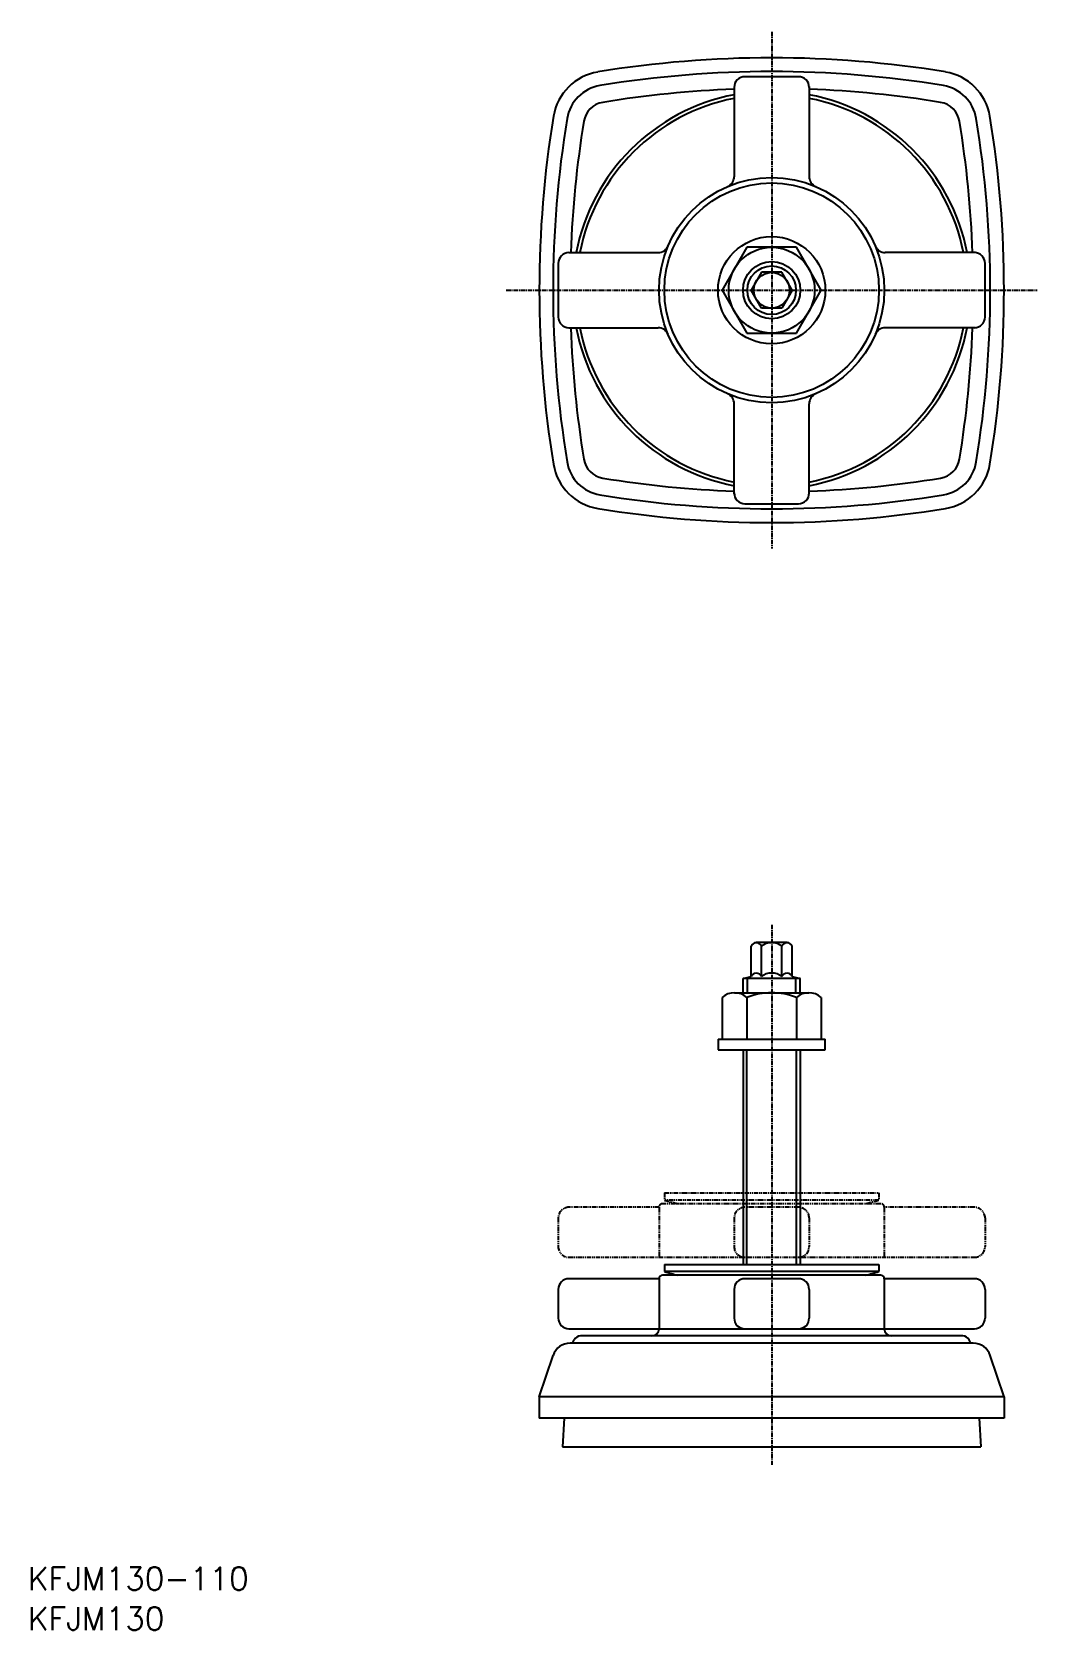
# Model space of a CAD drawing. Extents: x 1 to 282, y 0 to 447.
import ezdxf

# ---------------------------------------------------------------- set-up
doc = ezdxf.new("R2010")
doc.units = 0
doc.linetypes.add('CENTER', pattern=[2, 1.25, -0.25, 0.25, -0.25])
doc.linetypes.add('PHANTOM', pattern=[2.5, 1.25, -0.25, 0.25, -0.25, 0.25, -0.25])
doc.layers.get('0').update_dxf_attribs({"linetype": 'CONTINUOUS'})
doc.layers.add('CENTER', color=1, linetype='CENTER')
doc.styles.get("Standard").update_dxf_attribs({"font": 'txt.shx', "bigfont": '@extfont2.shx'})

msp = doc.modelspace()

# ---------------------------------------------------------------- linework, layer by layer
at = {"color": 7, "linetype": 'CONTINUOUS'}
for p, q in [((215.5, 434.4), (200.5, 434.4)), ((197.5, 431.71), (197.5, 406.46)), ((218.5, 431.71), (218.5, 406.46)), ((151.3, 385.21), (176.25, 385.21)), ((201.07, 386.71), (194.14, 374.71)), ((214.93, 386.71), (201.07, 386.71)), ((221.86, 374.71), (214.93, 386.71)), ((265, 385.21), (239.75, 385.21)), ((148.3, 382.21), (148.3, 367.21)), ((267.7, 367.21), (267.7, 382.21)), ((205.13, 379.71), (202.25, 374.71)), ((210.88, 379.71), (205.13, 379.71)), ((213.75, 374.71), (210.88, 379.71)), ((194.14, 374.71), (201.07, 362.71)), ((205.13, 369.71), (202.25, 374.71)), ((213.75, 374.71), (210.88, 369.71)), ((214.93, 362.71), (221.86, 374.71)), ((210.88, 369.71), (205.13, 369.71)), ((151.3, 364.21), (176.25, 364.21)), ((201.07, 362.71), (214.93, 362.71)), ((265, 364.21), (239.75, 364.21)), ((197.5, 317.71), (197.5, 342.96)), ((218.5, 317.71), (218.5, 342.96)), ((200.5, 315.01), (215.5, 315.01)), ((212.31, 192.24), (203.69, 192.24)), ((202.25, 182.74), (202.25, 191.24)), ((205.13, 182.74), (205.13, 191.24)), ((210.88, 182.74), (210.88, 191.24)), ((213.75, 182.74), (213.75, 191.24)), ((200, 182.24), (202.25, 182.74)), ((200, 178.24), (200, 182.24)), ((216, 182.24), (200, 182.24)), ((213.75, 182.74), (216, 182.24)), ((216, 178.24), (216, 182.24)), ((194.14, 176.88), (194.14, 165.24)), ((197.61, 178.24), (218.39, 178.24)), ((201.07, 176.88), (201.07, 165.24)), ((214.93, 176.88), (214.93, 165.24)), ((221.86, 176.88), (221.86, 165.24)), ((193, 165.24), (223, 165.24)), ((193, 165.24), (193, 162.24)), ((193, 162.24), (223, 162.24)), ((200, 162.24), (200, 102.24)), ((216, 162.24), (216, 102.24)), ((223, 162.24), (223, 165.24)), ((238.5, 99.24), (177.5, 99.24)), ((178, 102.24), (238, 102.24)), ((178, 102.24), (178, 100.24)), ((238, 100.24), (178, 100.24)), ((238, 102.24), (238, 100.24)), ((148.3, 95.24), (148.3, 87.24)), ((176.5, 98.24), (151.3, 98.24)), ((176.5, 98.24), (176.5, 84.24)), ((197.5, 95.24), (197.5, 87.24)), ((215.5, 98.24), (200.5, 98.24)), ((218.5, 95.24), (218.5, 87.24)), ((264.7, 98.24), (239.5, 98.24)), ((239.5, 98.24), (239.5, 84.24)), ((267.7, 95.24), (267.7, 87.24)), ((151.3, 84.24), (264.7, 84.24)), ((152.33, 80.24), (152.77, 81.13)), ((261.44, 82.24), (154.56, 82.24)), ((263.67, 80.24), (263.23, 81.13)), ((143, 65.24), (146.86, 76.82)), ((264.39, 80.24), (151.61, 80.24)), ((273, 65.24), (269.14, 76.82)), ((273, 65.24), (143, 65.24)), ((143, 65.24), (143, 59.24)), ((143, 65.24), (143, 59.24)), ((273, 65.24), (273, 59.24)), ((273, 65.24), (273, 59.24)), ((273, 59.24), (143, 59.24)), ((150, 59.24), (149.5, 51.24)), ((266, 59.24), (266.5, 51.24)), ((149.5, 51.24), (266.5, 51.24))]:
    msp.add_line(p, q, dxfattribs=at)
at = {"color": 3, "linetype": 'CONTINUOUS'}
for p, q in [((201.2, 178.24), (201.2, 182.5)), ((214.8, 178.24), (214.8, 182.5)), ((201.1, 102.24), (201.1, 162.24)), ((214.9, 102.24), (214.9, 162.24))]:
    msp.add_line(p, q, dxfattribs=at)
at = {"color": 3, "linetype": 'PHANTOM'}
for p, q in [((178, 122.24), (238, 122.24)), ((178, 122.24), (178, 120.24)), ((238, 122.24), (238, 120.24)), ((176.5, 118.24), (151.3, 118.24)), ((176.5, 118.24), (176.5, 104.24)), ((238.5, 119.24), (177.5, 119.24)), ((238, 120.24), (178, 120.24)), ((215.5, 118.24), (200.5, 118.24)), ((264.7, 118.24), (239.5, 118.24)), ((239.5, 118.24), (239.5, 104.24)), ((148.3, 115.24), (148.3, 107.24)), ((197.5, 115.24), (197.5, 107.24)), ((218.5, 115.24), (218.5, 107.24)), ((267.7, 115.24), (267.7, 107.24)), ((151.3, 104.24), (264.7, 104.24))]:
    msp.add_line(p, q, dxfattribs=at)
at = {"color": 7, "linetype": 'CONTINUOUS'}
for radius in [31.5, 30, 15, 12, 8, 5]:
    msp.add_circle((208, 374.71), radius, dxfattribs=at)
at = {"color": 3, "linetype": 'CONTINUOUS'}
msp.add_circle((208, 374.71), 6.8, dxfattribs=at)
at = {"color": 7, "linetype": 'CONTINUOUS'}
for centre, radius, start, end in [((208, 139.71), 300, 80.6656, 99.3344), ((161.77, 420.93), 15, 99.3344, 170.6656), ((208, 139.71), 296.14, 80.6656, 99.3344), ((200.5, 431.4), 3, 90, 180), ((215.5, 431.4), 3, 360, 90), ((254.23, 420.93), 15, 9.3344, 80.6656), ((161.77, 420.93), 11.14, 99.3344, 170.6656), ((208, 374.71), 55.67, 100.8712, 169.1288), ((208, 139.71), 291.39, 92.065, 99.3344), ((208, 139.71), 291.39, 80.6656, 87.935), ((208, 374.71), 55.67, 10.8712, 79.1288), ((254.23, 420.93), 11.14, 9.3344, 80.6656), ((208, 374.71), 54.67, 101.0725, 168.9275), ((161.77, 420.93), 6.39, 99.3344, 170.6656), ((208, 374.71), 54.67, 11.0726, 78.9275), ((254.23, 420.93), 6.39, 9.3344, 80.6656), ((443, 374.71), 300, 170.6656, 189.3344), ((443, 374.71), 296.14, 170.6656, 189.3344), ((443, 374.71), 291.39, 170.6656, 177.935), ((-27, 374.71), 291.39, 2.065, 9.3344), ((-27, 374.71), 296.14, 350.6656, 9.3344), ((-27, 374.71), 300, 350.6656, 9.3344), ((194.5, 406.46), 3, 293.0358, 0), ((221.5, 406.46), 3, 180, 246.9644), ((151.3, 382.21), 3, 90, 180), ((176.25, 388.21), 3, 270, 336.9643), ((239.75, 388.21), 3, 203.0358, 270), ((264.7, 382.21), 3, 0, 90), ((151.3, 367.21), 3, 180, 270), ((264.7, 367.21), 3, 270, 0), ((443, 374.71), 291.39, 182.065, 189.3344), ((208, 374.71), 55.67, 190.8712, 259.1289), ((208, 374.71), 54.67, 191.0726, 258.9275), ((176.25, 361.21), 3, 23.0357, 90), ((208, 374.71), 55.67, 280.8713, 349.1288), ((208, 374.71), 54.67, 281.0726, 348.9275), ((239.75, 361.21), 3, 90, 156.9645), ((-27, 374.71), 291.39, 350.6656, 357.935), ((194.5, 342.96), 3, 0, 66.9644), ((221.5, 342.96), 3, 113.0357, 180), ((161.77, 328.48), 11.14, 189.3344, 260.6656), ((161.77, 328.48), 6.39, 189.3344, 260.6656), ((254.23, 328.48), 6.39, 279.3344, 350.6656), ((254.23, 328.48), 11.14, 279.3344, 350.6656), ((161.77, 328.48), 15, 189.3344, 260.6656), ((208, 609.71), 291.39, 260.6656, 267.935), ((208, 609.71), 291.39, 272.065, 279.3344), ((254.23, 328.48), 15, 279.3344, 350.6656), ((208, 609.71), 296.14, 260.6656, 279.3344), ((200.5, 318.01), 3, 180, 270), ((215.5, 318.01), 3, 270, 0), ((208, 609.71), 300, 260.6656, 279.3344), ((203.69, 190.7), 1.53, 20.351, 159.649), ((208, 187.6), 4.63, 51.642, 128.358), ((212.31, 190.7), 1.53, 20.351, 159.649), ((203.69, 182.2), 1.53, 20.351, 159.649), ((208, 179.1), 4.63, 51.642, 128.358), ((212.31, 182.2), 1.53, 20.351, 159.649), ((197.61, 173.15), 5.09, 47.1166, 132.8833), ((208, 159.92), 18.32, 67.7807, 112.2193), ((218.39, 173.15), 5.09, 47.1167, 132.8834), ((177.5, 98.24), 1, 90, 180), ((208, 206.07), 110, 254.1734, 256.2115), ((208, 206.07), 110, 283.7885, 285.8266), ((238.5, 98.24), 1, 0, 90), ((151.3, 95.24), 3, 90, 180), ((200.5, 95.24), 3, 90, 180), ((215.5, 95.24), 3, 0, 90), ((264.7, 95.24), 3, 0, 90), ((151.3, 87.24), 3, 180, 270), ((200.5, 87.24), 3, 180, 270), ((215.5, 87.24), 3, 270, 0), ((264.7, 87.24), 3, 270, 0), ((154.56, 80.24), 2, 90, 153.4349), ((174.5, 84.24), 2, 270, 0), ((241.5, 84.24), 2, 180, 270), ((261.44, 80.24), 2, 26.5651, 90), ((151.61, 75.24), 5, 90, 161.5529), ((264.39, 75.24), 5, 18.4471, 90)]:
    msp.add_arc(centre, radius, start, end, dxfattribs=at)
at = {"color": 3, "linetype": 'PHANTOM'}
for centre, radius, start, end in [((151.3, 115.24), 3, 90, 180), ((177.5, 118.24), 1, 90, 180), ((208, 226.07), 110, 254.1734, 256.2115), ((200.5, 115.24), 3, 90, 180), ((215.5, 115.24), 3, 0, 90), ((208, 226.07), 110, 283.7885, 285.8266), ((238.5, 118.24), 1, 0, 90), ((264.7, 115.24), 3, 0, 90), ((151.3, 107.24), 3, 180, 270), ((200.5, 107.24), 3, 180, 270), ((215.5, 107.24), 3, 270, 0), ((264.7, 107.24), 3, 270, 0)]:
    msp.add_arc(centre, radius, start, end, dxfattribs=at)
at = {"layer": 'CENTER', "color": 1, "linetype": 'CENTER'}
for p, q in [((208, 446.93), (208, 302.48)), ((133.77, 374.71), (282.23, 374.71)), ((208, 197.24), (208, 46.24))]:
    msp.add_line(p, q, dxfattribs=at)

# ---------------------------------------------------------------- texts
at = {"color": 7, "linetype": 'CONTINUOUS'}
for s, p in [('KFJM130-110', (0, 11.18)), ('KFJM130', (0, 0))]:
    msp.add_text(s, height=6.4, dxfattribs=at).set_placement(p)

doc.saveas('drawing.dxf')
